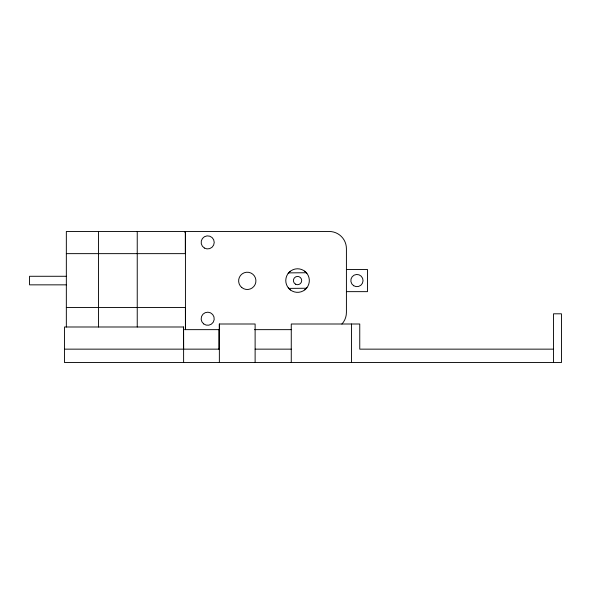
<?xml version="1.0" encoding="UTF-8"?>
<svg xmlns="http://www.w3.org/2000/svg" width="591" height="591" viewBox="0 0 591 591"><rect width="100%" height="100%" fill="white"/><g stroke="black" fill="none" stroke-linecap="round" stroke-linejoin="round"><path stroke-width="0.89" d="M185.434 231.48L185.434 329.645L185.404 307.483L66.34 307.483M288.157 273.47L290.314 271.276M304.801 289.849L306.958 287.662M288.733 272.879L306.256 272.739M288.851 288.386L306.382 288.245M66.34 253.642L185.323 253.642L185.323 231.48M346.415 269.481L367.469 269.481L367.469 291.644L346.415 291.644M66.34 276.278L29.55 276.278L29.55 284.847L66.34 284.847M183.616 349.148L183.579 326.993L64.515 326.993L64.515 362.556L561.45 362.556L561.45 313.806L553.516 313.806L553.516 362.556M184.547 329.645L219.638 329.645M254.573 329.645L291.481 329.645M64.515 349.148L219.364 349.148M255.12 349.148L291.267 349.148M553.516 349.148L359.756 349.148L359.756 324.001L291.267 324.001L291.267 362.556M304.653 271.158L306.84 273.315M288.268 287.81L290.462 289.967A11.776 11.776 0 0 0 309.248 282.003A11.776 11.776 0 0 0 292.959 269.718A11.776 11.776 0 0 0 290.462 289.967M351.468 324.001L351.468 362.556M255.12 362.556L255.12 324.001L219.342 324.001L219.342 349.148M219.364 324.001L219.364 362.556M218.988 329.386L218.965 349.148M184.547 231.48L184.547 232.152M183.579 326.993L183.616 362.556M137.238 231.48L137.238 326.993M98.453 231.48L98.453 326.993M66.34 326.993L66.34 231.48L329.239 231.48A17.176 17.176 0 0 1 346.415 248.656L346.415 312.469A17.176 17.176 0 0 1 341.901 324.067M204.375 248.035A6.545 6.545 0 0 0 214.23 242.436A6.545 6.545 0 0 0 204.456 236.703A6.545 6.545 0 0 0 204.375 248.035M203.666 323.898A6.545 6.545 0 0 0 214.171 319.635A6.545 6.545 0 0 0 205.225 312.669A6.545 6.545 0 0 0 203.666 323.898M353.691 285.734A6.109 6.109 0 0 0 363.044 280.791A6.109 6.109 0 0 0 354.09 275.162A6.109 6.109 0 0 0 353.691 285.734M241.778 287.529A8.643 8.643 0 0 0 255.8 282.284A8.643 8.643 0 0 0 244.246 272.761A8.643 8.643 0 0 0 241.778 287.529M295.485 284.153A4.144 4.144 0 0 0 301.698 280.562A4.144 4.144 0 0 0 295.485 276.972A4.144 4.144 0 0 0 295.485 284.153"/></g></svg>
